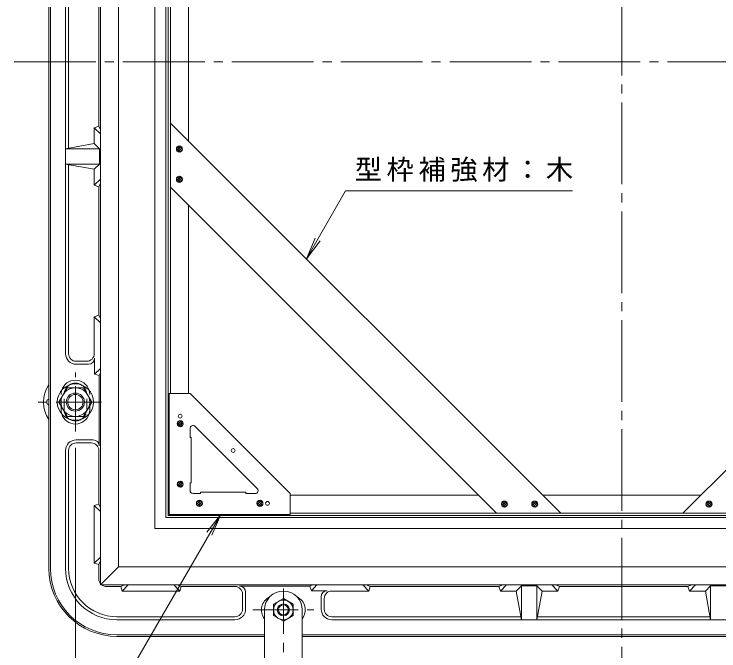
# Model space of a CAD drawing. Units: millimetres, scale not verified. Extents: x -1115 to 1113, y -816 to 690.
# Drawn here: x 226.1 to 692.1, y -201.2 to 220.1 of the extents above; entities that cross this region are included whole.
import ezdxf

# ---------------------------------------------------------------- set-up
doc = ezdxf.new("R2010")
doc.units = ezdxf.units.MM
doc.header["$LTSCALE"] = 6
for name, pattern in [('CHAIN1', [8, 5, -1, 1, -1]), ('CHAIN2', [12, 9, -1, 1, -1]), ('DASHED1', [1.8, 1.2, -0.6])]:
    doc.linetypes.add(name, pattern=pattern)
for name, color, linetype, lineweight in [('0-3_建具', 4, 'CHAIN2', 9), ('0-5_寸法', 7, 'Continuous', 9), ('0-A_061', 3, 'Continuous', 9), ('0-B_062', 4, 'Continuous', 9), ('0-C_084', 4, 'Continuous', 9), ('B-0_292Kigo', 2, 'Continuous', 9), ('B-1_292Kigo9', 2, 'Continuous', 9), ('B-2_300Dansa9', 6, 'DASHED1', 9), ('B-4_301Dansa9', 7, 'Continuous', 9), ('B-9_320Step9', 4, 'Continuous', 9)]:
    doc.layers.add(name, color=color, linetype=linetype, lineweight=lineweight)
doc.styles.add('ＭＳ ゴシック', font='')
doc.styles.get('ＭＳ ゴシック').set_extended_font_data('MS Gothic')

msp = doc.modelspace()

# ---------------------------------------------------------------- linework, layer by layer
at = {"layer": '0-3_建具'}
for p, q in [((627.924, 593.528), (627.924, -217.203)), ((226.105, 188.393), (1029.744, 188.393))]:
    msp.add_line(p, q, dxfattribs=at)
at = {"layer": '0-5_寸法'}
for p, q in [((419.33, 58.081), (425.07, 71.939)), ((419.33, 58.081), (428.461, 69.981)), ((362.687, -110.907), (244.496, -315.622)), ((362.687, -110.907), (353.487, -122.755)), ((362.687, -110.907), (356.867, -124.732))]:
    msp.add_line(p, q, dxfattribs=at)
msp.add_lwpolyline([(419.33, 58.081), (445.311, 103.081), (595.311, 103.081)], dxfattribs=at)
at = {"layer": '0-A_061'}
for p, q in [((328.624, -110.907), (328.624, -30.907)), ((328.624, -30.907), (342.424, -30.907)), ((342.424, -30.907), (408.624, -97.108)), ((342.424, -54.121), (342.424, -60.107)), ((386.825, -93.693), (345.839, -52.706)), ((343.224, -60.107), (342.424, -60.107)), ((343.224, -90.107), (343.224, -60.107)), ((343.224, -90.107), (342.424, -90.107)), ((342.424, -95.107), (342.424, -90.107)), ((344.424, -97.108), (349.424, -97.108)), ((349.424, -96.307), (349.424, -97.108)), ((349.424, -96.307), (379.425, -96.307)), ((379.425, -96.307), (379.425, -97.108)), ((385.411, -97.108), (379.425, -97.108)), ((408.624, -110.907), (408.624, -97.108)), ((328.624, -110.907), (408.624, -110.907))]:
    msp.add_line(p, q, dxfattribs=at)
for centre in [(335.924, -45.908), (370.928, -68.603), (393.624, -103.608)]:
    msp.add_circle(centre, 1.25, dxfattribs=at)
for centre, start, end in [((344.424, -54.121), 45.00075, 180), ((344.424, -95.107), 180, 270), ((385.411, -95.107), 270, 44.99925)]:
    msp.add_arc(centre, 2, start, end, dxfattribs=at)
at = {"layer": '0-B_062'}
for p, q in [((341.424, 240.799), (341.424, 168.393)), ((329.424, 228.799), (329.424, 168.393)), ((329.424, 168.393), (329.424, 147.986)), ((341.425, 168.393), (341.425, 135.986)), ((329.424, -30.907), (329.424, 105.56)), ((341.425, -30.907), (341.425, 93.56)), ((408.624, -98.107), (533.092, -98.107)), ((575.518, -98.107), (607.924, -98.107)), ((607.924, -98.107), (680.331, -98.107)), ((408.624, -110.107), (545.092, -110.107)), ((587.518, -110.107), (668.331, -110.107))]:
    msp.add_line(p, q, dxfattribs=at)
at = {"layer": '0-B_062', "color": 6}
for p, q in [((587.519, -110.107), (329.424, 147.986)), ((926.424, 147.987), (668.331, -110.107)), ((545.092, -110.107), (587.519, -110.107))]:
    msp.add_line(p, q, dxfattribs=at)
for points in [[(545.092, -110.107), (329.424, 105.56), (329.424, 147.986)], [(926.424, 105.56), (710.757, -110.107), (668.331, -110.107)]]:
    msp.add_lwpolyline(points, dxfattribs=at)
at = {"layer": '0-C_084'}
for p, q in [((333.501, 131.32), (335.971, 128.849)), ((336.252, 132.594), (333.604, 129.946)), ((334.516, 132.555), (333.643, 131.682)), ((334.179, 132.338), (336.99, 129.528)), ((337.146, 131.791), (334.406, 129.052)), ((335.441, 132.773), (337.424, 130.79)), ((337.373, 130.321), (335.877, 128.825)), ((336.252, 112.594), (333.604, 109.946)), ((334.516, 112.555), (333.643, 111.682)), ((334.179, 112.338), (336.99, 109.528)), ((335.441, 112.773), (337.424, 110.79)), ((333.501, 111.319), (335.971, 108.849)), ((337.146, 111.791), (334.406, 109.052)), ((337.373, 110.321), (335.877, 108.825)), ((334, -50.361), (336.47, -52.831)), ((336.752, -49.086), (334.103, -51.735)), ((335.015, -49.126), (334.142, -49.998)), ((334.679, -49.343), (337.489, -52.153)), ((337.645, -49.889), (334.906, -52.629)), ((335.941, -48.907), (337.924, -50.891)), ((337.872, -51.36), (336.377, -52.856)), ((334, -90.361), (336.47, -92.831)), ((336.752, -89.087), (334.103, -91.735)), ((335.015, -89.126), (334.142, -89.998)), ((334.679, -89.343), (337.489, -92.153)), ((337.645, -89.889), (334.906, -92.629)), ((335.941, -88.908), (337.924, -90.891)), ((337.872, -91.36), (336.377, -92.856)), ((349.451, -101.787), (346.803, -104.435)), ((347.715, -101.826), (346.842, -102.699)), ((347.379, -102.042), (350.189, -104.853)), ((348.641, -101.607), (350.624, -103.591)), ((389.452, -101.787), (386.803, -104.435)), ((387.716, -101.826), (386.843, -102.699)), ((387.379, -102.042), (390.189, -104.853)), ((388.641, -101.607), (390.625, -103.591)), ((551.132, -102.287), (548.484, -104.935)), ((549.396, -102.326), (548.524, -103.199)), ((550.322, -102.107), (552.305, -104.091)), ((571.133, -102.287), (568.485, -104.935)), ((569.397, -102.326), (568.524, -103.199)), ((570.322, -102.107), (572.305, -104.091)), ((683.544, -104.091), (685.527, -102.107)), ((684.526, -102.385), (687.265, -105.125)), ((685.996, -102.159), (687.492, -103.655)), ((346.701, -103.061), (349.171, -105.531)), ((350.346, -102.589), (347.606, -105.329)), ((350.572, -104.059), (349.076, -105.556)), ((386.7, -103.061), (389.171, -105.531)), ((390.346, -102.589), (387.607, -105.329)), ((390.572, -104.059), (389.077, -105.556)), ((548.381, -103.561), (550.851, -106.031)), ((549.06, -102.542), (551.87, -105.353)), ((552.026, -103.089), (549.287, -105.829)), ((552.253, -104.56), (550.758, -106.056)), ((568.381, -103.561), (570.851, -106.031)), ((569.06, -102.542), (571.87, -105.353)), ((572.027, -103.089), (569.287, -105.829)), ((572.253, -104.56), (570.757, -106.056)), ((683.723, -103.28), (686.371, -105.928)), ((683.762, -105.016), (684.635, -105.889)), ((683.979, -105.353), (686.789, -102.542)), ((684.998, -106.031), (687.468, -103.561))]:
    msp.add_line(p, q, dxfattribs=at)
for centre in [(335.425, 130.773), (335.425, 110.773), (335.924, -50.907), (335.924, -90.907), (348.624, -103.608), (388.624, -103.608), (550.305, -104.108), (570.305, -104.108), (685.544, -104.107)]:
    msp.add_circle(centre, 2, dxfattribs=at)
at = {"layer": 'B-0_292Kigo'}
for p, q in [((404.131, -166.608), (410.631, -170.36)), ((410.631, -170.36), (410.631, -177.855)), ((391.63, -231.607), (391.63, -174.107)), ((404.131, -181.607), (397.63, -177.855)), ((404.131, -181.607), (410.631, -177.855))]:
    msp.add_line(p, q, dxfattribs=at)
for points in [[(404.131, -166.608), (397.63, -170.36), (397.63, -177.855)], [(391.63, -231.607), (416.63, -231.607), (416.63, -174.107)]]:
    msp.add_lwpolyline(points, dxfattribs=at)
for centre, radius in [((404.131, -174.113), 6.5), ((404.131, -174.107), 4), ((404.131, -174.107), 3.324)]:
    msp.add_circle(centre, radius, dxfattribs=at)
for centre, radius, start, end in [((404.131, -174.107), 12.5, 0, 180), ((399.13, -174.107), 9.5, 115.56723, 217.8634), ((409.13, -174.107), 9.5, 322.1366, 64.43275)]:
    msp.add_arc(centre, radius, start, end, dxfattribs=at)
at = {"layer": 'B-1_292Kigo9'}
for p, q in [((283.13, -157.607), (283.13, 534.393)), ((249.13, -146.607), (249.13, 523.393)), ((250.131, -146.607), (250.131, 523.393)), ((295.13, -145.607), (295.13, 522.393)), ((260.13, -4.607), (260.13, 381.393)), ((262.131, 245.524), (262.131, 131.261)), ((282.13, 145.89), (282.13, 230.896)), ((282.13, 145.89), (279.122, 144.893)), ((279.122, 144.893), (283.13, 140.931)), ((282.13, 145.89), (283.13, 143.455)), ((260.13, 130.893), (279.122, 134.393)), ((260.13, 130.893), (282.618, 130.893)), ((282.618, 130.893), (282.618, 120.893)), ((260.13, 120.893), (279.122, 117.393)), ((260.13, 120.893), (282.618, 120.893)), ((262.131, -4.607), (262.131, 120.524)), ((282.618, 120.893), (279.122, 117.393)), ((279.122, 117.393), (279.122, 106.893)), ((283.13, 110.854), (279.122, 106.893)), ((283.13, 108.334), (282.13, 105.895)), ((282.13, 105.895), (279.122, 106.893)), ((282.13, 20.89), (282.13, 105.895)), ((282.13, 20.89), (279.122, 19.893)), ((279.122, 19.893), (283.13, 15.931)), ((279.122, -4.607), (279.122, 19.893)), ((282.13, 20.89), (283.13, 18.454)), ((279.347, -7.607), (279.347, -18.107)), ((274.122, -9.607), (267.13, -9.607)), ((267.13, -11.607), (275.347, -11.607)), ((283.13, -14.369), (279.347, -18.107)), ((282.356, -19.105), (279.347, -18.107)), ((283.13, -17.216), (282.356, -19.105)), ((282.356, -19.105), (282.356, -65.607)), ((249.131, -48.216), (249.131, -48.472)), ((267.13, -61.607), (278.356, -61.607)), ((277.13, -63.607), (267.13, -63.607)), ((260.13, -146.607), (260.13, -68.607)), ((262.131, -146.607), (262.131, -68.607)), ((282.13, -104.11), (282.13, -68.607)), ((282.13, -104.11), (279.122, -105.107)), ((279.122, -105.107), (283.13, -109.069)), ((279.122, -105.107), (279.122, -143.107)), ((282.13, -104.11), (283.13, -106.546)), ((283.13, -139.146), (279.122, -143.107)), ((282.13, -144.105), (279.122, -143.107)), ((283.13, -141.666), (282.13, -144.105)), ((282.13, -153.607), (282.13, -144.105)), ((295.13, -145.607), (283.13, -157.607)), ((963.13, -145.607), (295.13, -145.607)), ((975.13, -157.607), (283.13, -157.607)), ((299.071, -157.607), (296.633, -158.607)), ((301.592, -157.607), (297.63, -161.616)), ((335.631, -161.616), (331.669, -157.607)), ((336.627, -158.607), (334.192, -157.607)), ((421.633, -158.382), (375.13, -158.382)), ((423.521, -157.607), (421.633, -158.382)), ((421.633, -158.382), (422.63, -161.39)), ((426.369, -157.607), (422.63, -161.39)), ((460.63, -161.616), (456.669, -157.607)), ((461.628, -158.607), (459.192, -157.607)), ((549.072, -157.607), (546.633, -158.607)), ((551.592, -157.607), (547.63, -161.616)), ((561.63, -158.12), (558.13, -161.616)), ((571.631, -158.12), (561.63, -158.12)), ((561.63, -180.607), (561.63, -158.12)), ((571.631, -180.607), (571.631, -158.12)), ((585.63, -161.616), (581.669, -157.607)), ((586.628, -158.607), (584.192, -157.607)), ((671.633, -158.607), (674.069, -157.607)), ((672.63, -161.616), (676.592, -157.607)), ((686.63, -158.12), (696.631, -158.12)), ((686.63, -180.607), (686.63, -158.12)), ((287.131, -158.607), (296.633, -158.607)), ((296.633, -158.607), (297.63, -161.616)), ((335.631, -161.616), (297.63, -161.616)), ((336.627, -158.607), (335.631, -161.616)), ((336.627, -158.607), (372.131, -158.607)), ((379.131, -173.607), (379.131, -162.382)), ((433.13, -161.39), (422.63, -161.39)), ((436.131, -161.616), (460.63, -161.616)), ((461.628, -158.607), (460.63, -161.616)), ((461.628, -158.607), (546.633, -158.607)), ((546.633, -158.607), (547.63, -161.616)), ((558.13, -161.616), (547.63, -161.616)), ((561.63, -180.607), (558.13, -161.616)), ((571.631, -180.607), (575.13, -161.616)), ((586.628, -158.607), (585.63, -161.616)), ((586.628, -158.607), (671.633, -158.607)), ((671.633, -158.607), (672.63, -161.616)), ((686.63, -180.607), (683.13, -161.616)), ((377.13, -163.607), (377.13, -173.607)), ((429.131, -173.607), (429.131, -165.39)), ((431.13, -166.616), (431.13, -173.607)), ((294.13, -180.607), (372.131, -180.607)), ((294.131, -178.607), (372.131, -178.607)), ((436.131, -178.607), (561.262, -178.607)), ((436.131, -180.607), (822.13, -180.607)), ((686.262, -178.607), (571.999, -178.607)), ((294.131, -190.607), (391.63, -190.607)), ((416.63, -190.607), (841.631, -190.607)), ((294.13, -191.607), (391.63, -191.607)), ((416.63, -191.607), (841.631, -191.607))]:
    msp.add_line(p, q, dxfattribs=at)
at = {"layer": 'B-1_292Kigo9', "linetype": 'CHAIN1'}
for p, q in [((266.63, -56.107), (266.63, -17.107)), ((283.95, -36.607), (239.492, -36.607)), ((404.13, -237.958), (404.13, -155.216)), ((383.912, -174.107), (424.3, -174.107))]:
    msp.add_line(p, q, dxfattribs=at)
at = {"layer": 'B-1_292Kigo9'}
for points in [[(319.224, 497.093), (319.224, -120.307), (936.624, -120.307)], [(326.524, 489.793), (326.524, -113.007), (929.324, -113.007)], [(279.122, 144.893), (279.122, 134.393), (282.618, 130.893)], [(585.63, -161.616), (575.13, -161.616), (571.631, -158.12)], [(672.63, -161.616), (683.13, -161.616), (686.63, -158.12)]]:
    msp.add_lwpolyline(points, dxfattribs=at)
msp.add_lwpolyline([(327.924, -111.607), (927.924, -111.607), (927.924, 488.393), (327.924, 488.393)], close=True, dxfattribs=at)
for centre, radius, start, end in [((267.13, -4.607), 7, 180, 270), ((267.13, -4.607), 5, 180, 270), ((274.122, -4.607), 5, 270, 0), ((275.347, -7.607), 4, 270, 0), ((267.13, -68.607), 7, 90, 180), ((267.13, -68.607), 5, 90, 180), ((277.13, -68.607), 5, 0, 90), ((278.356, -65.607), 4, 0, 90), ((294.13, -146.607), 45, 180, 270), ((294.131, -146.607), 44, 180, 270), ((294.13, -146.607), 34, 180, 270), ((294.131, -146.607), 32, 180, 270), ((287.131, -153.607), 5, 180, 216.86945), ((287.131, -153.607), 5, 233.13039, 270), ((375.13, -162.382), 4, 0, 90), ((372.131, -163.607), 5, 0, 90), ((433.13, -165.39), 4, 90, 180), ((436.131, -166.616), 5, 90, 180), ((372.131, -173.607), 5, 270, 0), ((372.131, -173.607), 7, 270, 0), ((436.131, -173.607), 7, 180, 270), ((436.131, -173.607), 5, 180, 270)]:
    msp.add_arc(centre, radius, start, end, dxfattribs=at)
at = {"layer": 'B-2_300Dansa9'}
for p, q in [((257.131, -41.607), (257.131, -31.607)), ((259.131, -41.607), (259.131, -31.607)), ((274.13, -41.607), (274.13, -31.607)), ((276.13, -41.607), (276.13, -31.607))]:
    msp.add_line(p, q, dxfattribs=at)
at = {"layer": 'B-2_300Dansa9', "linetype": 'Continuous'}
for centre, radius, start, end in [((266.63, -31.607), 9.5, 90, 162.38255), ((266.63, -31.607), 9.5, 17.61743, 90), ((266.63, -31.607), 7.5, 90, 123.20483), ((266.63, -31.607), 7.5, 56.79515, 90), ((266.63, -41.607), 9.5, 197.61557, 270), ((266.63, -41.607), 9.5, 270, 342.38441), ((266.63, -41.607), 7.5, 236.78932, 270), ((266.63, -41.607), 7.5, 270, 303.21066)]:
    msp.add_arc(centre, radius, start, end, dxfattribs=at)
at = {"layer": 'B-2_300Dansa9'}
for centre, radius, start, end in [((266.63, -31.607), 7.5, 123.20483, 180), ((266.63, -31.607), 7.5, 0, 56.79515), ((266.63, -31.607), 9.5, 162.38255, 180), ((266.63, -31.607), 9.5, 0, 17.61743), ((266.63, -41.607), 9.5, 180, 197.61557), ((266.63, -41.607), 7.5, 180, 258.2621), ((266.63, -41.607), 7.5, 281.7379, 0), ((266.63, -41.607), 9.5, 342.38441, 0)]:
    msp.add_arc(centre, radius, start, end, dxfattribs=at)
at = {"layer": 'B-4_301Dansa9'}
msp.add_line((266.631, -66.826), (266.631, -321.207), dxfattribs=at)
at = {"layer": 'B-9_320Step9'}
for p, q in [((255.681, -36.607), (261.166, -27.108)), ((255.681, -36.607), (261.166, -46.107)), ((277.58, -36.607), (272.095, -46.107)), ((272.095, -46.107), (261.166, -46.107))]:
    msp.add_line(p, q, dxfattribs=at)
msp.add_lwpolyline([(277.58, -36.607), (272.095, -27.108), (261.166, -27.108)], dxfattribs=at)
at = {"layer": 'B-9_320Step9', "color": 6}
msp.add_circle((266.63, -36.607), 12, dxfattribs=at)
at = {"layer": 'B-9_320Step9'}
msp.add_circle((266.611, -36.607), 9.5, dxfattribs=at)
at = {"layer": 'B-9_320Step9', "color": 3}
for radius in [6, 5.053]:
    msp.add_circle((266.63, -36.607), radius, dxfattribs=at)
at = {"layer": 'B-9_320Step9', "color": 2}
for centre, radius, start, end in [((266.63, -36.607), 21, 146.67162, 213.55884), ((266.63, -36.607), 21, 146.44115, 146.67162), ((249.63, -36.607), 2, 104.46803, 255.53195)]:
    msp.add_arc(centre, radius, start, end, dxfattribs=at)

# ---------------------------------------------------------------- texts
at = {"layer": '0-5_寸法', "insert": (451.311, 109.081), "char_height": 13.2, "attachment_point": 7, "style": 'ＭＳ ゴシック'}
msp.add_mtext('\\T1.17;型枠補強材：木', dxfattribs=at)

doc.saveas('drawing.dxf')
